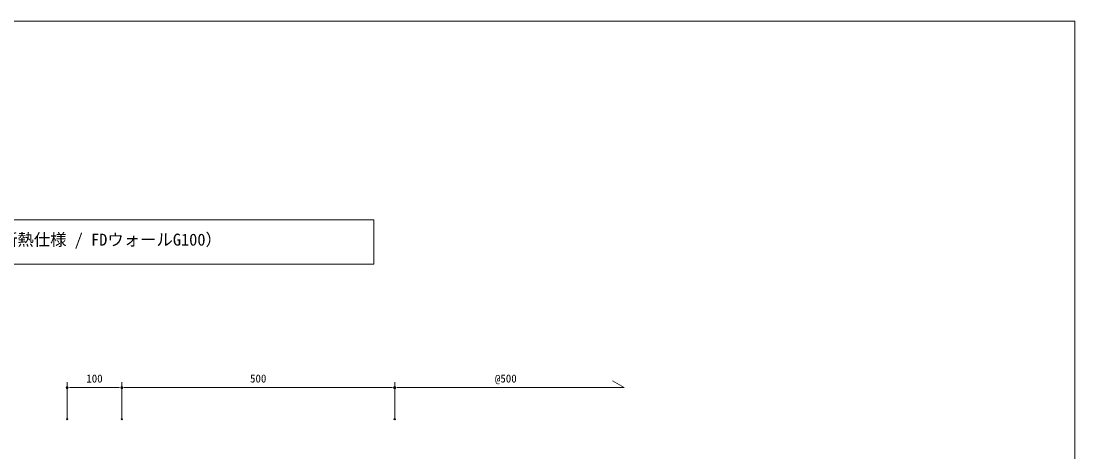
# Model space of a CAD drawing. Units: millimetres, scale not verified. Extents: x -1485 to 1485, y -1050 to 1050.
# Drawn here: x -446 to 1485, y 260 to 1050 of the extents above; entities that cross this region are included whole.
import ezdxf
from ezdxf.enums import TextEntityAlignment as Align

# ---------------------------------------------------------------- set-up
doc = ezdxf.new("R2010")
doc.units = ezdxf.units.MM
doc.header["$LTSCALE"] = 4
doc.header["$PDMODE"] = 32
doc.header["$PDSIZE"] = 2
for name, color, linetype, lineweight in [('0-0_0', 7, 'Continuous', 18), ('0-2_HATCH', 9, 'Continuous', 18), ('0-8_sunpo', 7, 'Continuous', 18), ('0-9_MOJI', 7, 'Continuous', 18), ('0-E_DECKM', 7, 'Continuous', 18)]:
    doc.layers.add(name, color=color, linetype=linetype, lineweight=lineweight)
doc.layers.add('0-1_DEFPOINTS', color=7, linetype='Continuous')
doc.styles.add('ＭＳ ゴシック', font='')
doc.styles.get('ＭＳ ゴシック').set_extended_font_data('MS Gothic')

# ---------------------------------------------------------------- blocks, each defined once
blk = doc.blocks.new('_Dot')
at = {"layer": '0-0_0'}
for p, q in [((-0.5, 0), (-1, 0)), ((0.25, 0), (-0.25, 0))]:
    blk.add_line(p, q, dxfattribs=at)
blk.add_circle((0, 0), 0.25, dxfattribs=at)
blk = doc.blocks.new('D8')
at = {"layer": '0-2_HATCH', "color": 7}
for p in [(1317.092, 1445.808), (1217.092, 1387.887), (1317.092, 1387.887)]:
    blk.add_point(p, dxfattribs=at)
at = {"layer": '0-9_MOJI'}
for p, q in [((1217.092, 1388.387), (1217.092, 1455.808)), ((1317.092, 1388.387), (1317.092, 1455.808)), ((1225.092, 1445.808), (1309.092, 1445.808))]:
    blk.add_line(p, q, dxfattribs=at)
at = {"layer": '0-9_MOJI', "xscale": 8, "yscale": 8, "rotation": 180}
blk.add_blockref('_Dot', (1217.092, 1445.808), dxfattribs=at)
at = {"layer": '0-9_MOJI', "xscale": 8, "yscale": 8}
blk.add_blockref('_Dot', (1317.092, 1445.808), dxfattribs=at)
at = {"layer": '0-9_MOJI', "style": 'ＭＳ ゴシック'}
blk.add_text('100', height=14.66, dxfattribs=at).set_placement((1252.092, 1450.808), align=Align.BOTTOM_LEFT)
blk = doc.blocks.new('_Dot_21')
at = {"layer": '0-0_0'}
for p, q in [((-0.5, 0), (-1, 0)), ((0.25, 0), (-0.25, 0))]:
    blk.add_line(p, q, dxfattribs=at)
blk.add_circle((0, 0), 0.25, dxfattribs=at)
blk = doc.blocks.new('D2')
at = {"layer": '0-1_DEFPOINTS'}
for p in [(1723.737, 1428.06), (1223.737, 1370.138), (1723.737, 1370.138)]:
    blk.add_point(p, dxfattribs=at)
at = {"layer": '0-8_sunpo'}
for p, q in [((1223.737, 1370.638), (1223.737, 1438.06)), ((1723.737, 1370.638), (1723.737, 1438.06)), ((1231.737, 1428.06), (1715.737, 1428.06))]:
    blk.add_line(p, q, dxfattribs=at)
at = {"layer": '0-8_sunpo', "xscale": 8, "yscale": 8, "rotation": 180}
blk.add_blockref('_Dot_21', (1223.737, 1428.06), dxfattribs=at)
at = {"layer": '0-8_sunpo', "xscale": 8, "yscale": 8}
blk.add_blockref('_Dot_21', (1723.737, 1428.06), dxfattribs=at)
at = {"layer": '0-8_sunpo', "style": 'ＭＳ ゴシック'}
blk.add_text('500', height=14.66, dxfattribs=at).set_placement((1458.737, 1433.06), align=Align.BOTTOM_LEFT)

msp = doc.modelspace()

# ---------------------------------------------------------------- linework, layer by layer
at = {"layer": '0-0_0'}
msp.add_lwpolyline([(-1485, -1050), (1485, -1050), (1485, 1050), (-1485, 1050)], close=True, dxfattribs=at)
at = {"layer": '0-8_sunpo'}
for p, q in [((659.413, 378.06), (637.762, 390.56)), ((238.737, 320.638), (238.737, 378.06)), ((246.737, 378.06), (659.413, 378.06))]:
    msp.add_line(p, q, dxfattribs=at)
at = {"layer": '0-9_MOJI'}
msp.add_lwpolyline([(-1083.697, 604.18), (200.664, 604.18), (200.664, 685.766), (-1083.697, 685.766)], close=True, dxfattribs=at)
at = {"layer": '0-E_DECKM'}
for p, q in [((-261.263, 363.765), (-261.263, 320.138)), ((238.737, 363.765), (238.737, 320.138))]:
    msp.add_line(p, q, dxfattribs=at)

# ---------------------------------------------------------------- block references
at = {"layer": '0-0_0'}
msp.add_blockref('D8', (-1578.355, -1067.748), dxfattribs=at)
at = {"layer": '0-8_sunpo'}
msp.add_blockref('D2', (-1485, -1050), dxfattribs=at)
at = {"layer": '0-8_sunpo', "xscale": 8, "yscale": 8, "rotation": 180}
msp.add_blockref('_Dot_21', (238.737, 378.06), dxfattribs=at)

# ---------------------------------------------------------------- texts
at = {"layer": '0-8_sunpo', "style": 'ＭＳ ゴシック'}
msp.add_text('@500', height=14.66, dxfattribs=at).set_placement((422.396, 383.06), align=Align.BOTTOM_LEFT)
at = {"layer": '0-9_MOJI', "style": 'ＭＳ ゴシック'}
msp.add_text('FD-U・S 納まり図（アスファルト防水露出断熱仕様 / FDウォールG100）', height=21.99, dxfattribs=at).set_placement((-1052.155, 631.791), align=Align.BOTTOM_LEFT)

doc.saveas('drawing.dxf')
